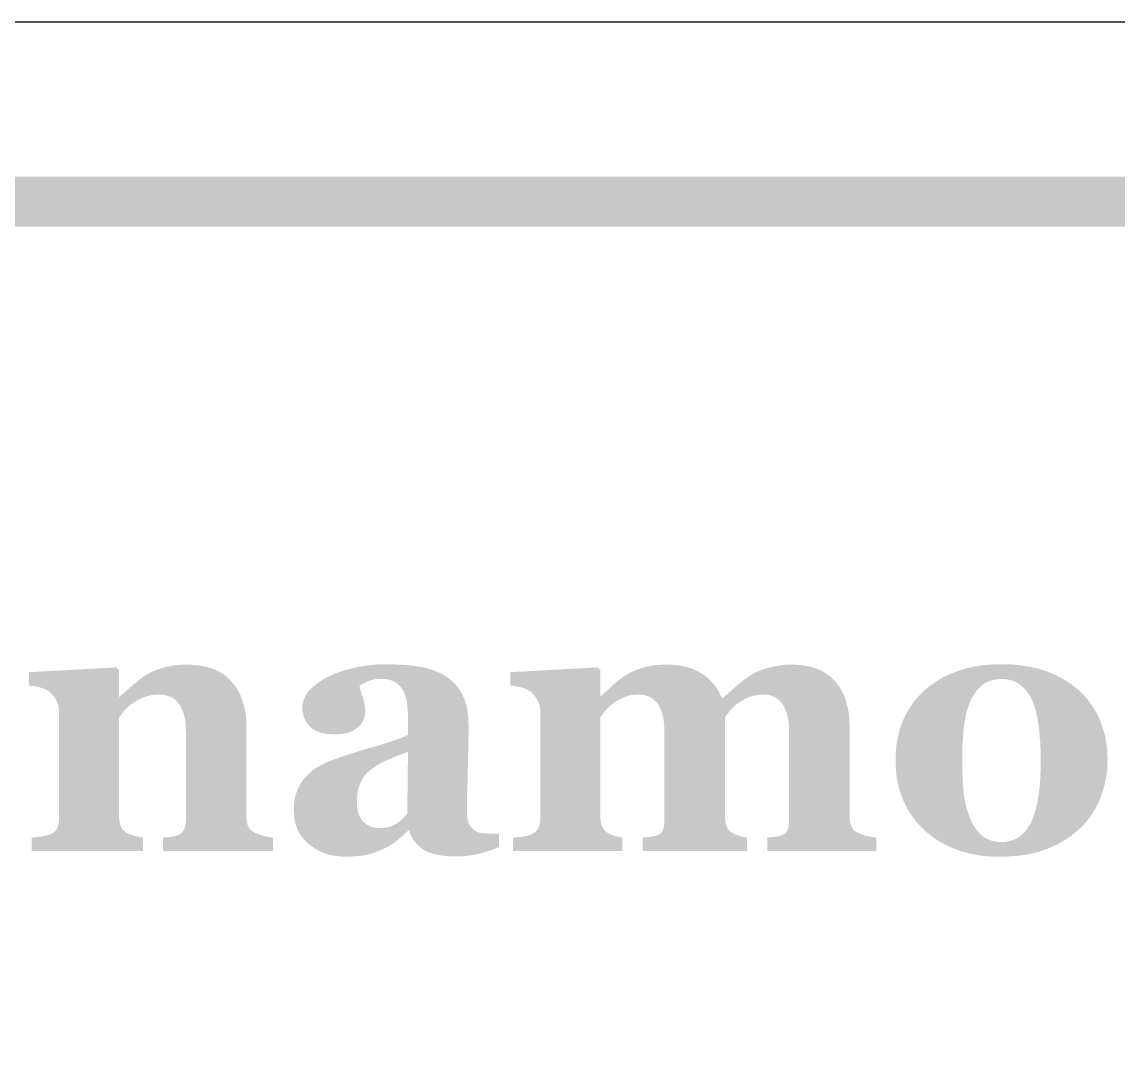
# Model space of a CAD drawing. Header units: millimetres. Extents: x 6 to 294, y 109 to 451.
# Drawn here: x 91.34 to 100.12, y 352.6 to 360.94 of the extents above; entities that cross this region are included whole.
import ezdxf

# ---------------------------------------------------------------- set-up
doc = ezdxf.new("R2010")
doc.units = ezdxf.units.MM
doc.layers.add('CUT', color=1, linetype='Continuous')
doc.layers.add('RASTER', color=7, linetype='Continuous')

msp = doc.modelspace()

# ---------------------------------------------------------------- hatches: boundary and pattern name
at = {"layer": 'RASTER'}
h = msp.add_hatch(color=7, dxfattribs=at)
h.paths.add_polyline_path([(75.2, 357.501), (75.234, 358.016), (75.338, 358.463), (75.509, 358.841), (75.75, 359.151), (76.059, 359.391), (76.438, 359.563), (76.884, 359.666), (77.4, 359.701), (134.6, 359.701), (135.116, 359.666), (135.563, 359.563), (135.941, 359.391), (136.25, 359.151), (136.491, 358.841), (136.663, 358.463), (136.766, 358.016), (136.8, 357.501), (136.8, 344.301), (136.766, 343.785), (136.663, 343.338), (136.491, 342.96), (136.25, 342.651), (135.941, 342.41), (135.563, 342.238), (135.116, 342.135), (134.6, 342.101), (77.4, 342.101), (76.884, 342.135), (76.438, 342.238), (76.059, 342.41), (75.75, 342.651), (75.509, 342.96), (75.338, 343.338), (75.234, 343.785), (75.2, 344.301)])
h.paths.add_polyline_path([(75.6, 357.501), (75.6, 344.301), (75.628, 343.879), (75.712, 343.513), (75.853, 343.204), (76.05, 342.951), (76.303, 342.754), (76.613, 342.613), (76.978, 342.529), (77.4, 342.501), (134.6, 342.501), (135.022, 342.529), (135.388, 342.613), (135.697, 342.754), (135.95, 342.951), (136.147, 343.204), (136.288, 343.513), (136.372, 343.879), (136.4, 344.301), (136.4, 357.501), (136.372, 357.923), (136.288, 358.288), (136.147, 358.598), (135.95, 358.851), (135.697, 359.048), (135.388, 359.188), (135.022, 359.273), (134.6, 359.301), (77.4, 359.301), (76.978, 359.273), (76.613, 359.188), (76.303, 359.048), (76.05, 358.851), (75.853, 358.598), (75.712, 358.288), (75.628, 357.923), (75.6, 357.501)], flags=0)
for points in [[(93.35, 354.301), (92.468, 354.301), (92.468, 354.408), (92.475, 354.408), (92.482, 354.409), (92.49, 354.41), (92.499, 354.411), (92.507, 354.412), (92.516, 354.413), (92.525, 354.414), (92.535, 354.415), (92.545, 354.416), (92.554, 354.418), (92.562, 354.419), (92.57, 354.421), (92.577, 354.423), (92.584, 354.425), (92.59, 354.427), (92.595, 354.43), (92.603, 354.434), (92.609, 354.439), (92.616, 354.444), (92.622, 354.449), (92.627, 354.456), (92.631, 354.462), (92.636, 354.469), (92.639, 354.477), (92.642, 354.485), (92.645, 354.494), (92.647, 354.504), (92.649, 354.515), (92.65, 354.526), (92.652, 354.539), (92.652, 354.553), (92.652, 354.567), (92.652, 355.253), (92.651, 355.289), (92.649, 355.323), (92.645, 355.355), (92.639, 355.384), (92.631, 355.411), (92.621, 355.435), (92.61, 355.458), (92.597, 355.478), (92.583, 355.495), (92.567, 355.511), (92.549, 355.524), (92.529, 355.534), (92.508, 355.543), (92.486, 355.549), (92.461, 355.552), (92.436, 355.553), (92.421, 355.553), (92.407, 355.552), (92.393, 355.551), (92.379, 355.549), (92.365, 355.546), (92.352, 355.543), (92.339, 355.54), (92.326, 355.536), (92.314, 355.531), (92.301, 355.526), (92.289, 355.52), (92.276, 355.514), (92.264, 355.507), (92.252, 355.5), (92.24, 355.493), (92.228, 355.484), (92.217, 355.477), (92.207, 355.47), (92.198, 355.462), (92.189, 355.455), (92.181, 355.447), (92.173, 355.44), (92.166, 355.432), (92.159, 355.424), (92.153, 355.417), (92.147, 355.409), (92.141, 355.402), (92.136, 355.395), (92.131, 355.389), (92.126, 355.382), (92.121, 355.376), (92.116, 355.37), (92.116, 354.584), (92.116, 354.571), (92.117, 354.559), (92.118, 354.547), (92.12, 354.536), (92.122, 354.526), (92.124, 354.516), (92.127, 354.507), (92.131, 354.498), (92.135, 354.489), (92.139, 354.482), (92.145, 354.474), (92.15, 354.468), (92.157, 354.461), (92.164, 354.456), (92.171, 354.45), (92.179, 354.446), (92.185, 354.443), (92.192, 354.439), (92.198, 354.436), (92.206, 354.433), (92.213, 354.43), (92.221, 354.428), (92.229, 354.425), (92.238, 354.422), (92.247, 354.42), (92.255, 354.418), (92.264, 354.416), (92.273, 354.414), (92.281, 354.412), (92.29, 354.41), (92.298, 354.409), (92.307, 354.408), (92.307, 354.301), (91.416, 354.301), (91.416, 354.408), (91.425, 354.408), (91.434, 354.409), (91.444, 354.41), (91.453, 354.411), (91.462, 354.412), (91.471, 354.413), (91.481, 354.415), (91.49, 354.416), (91.499, 354.417), (91.508, 354.419), (91.516, 354.42), (91.525, 354.422), (91.532, 354.424), (91.54, 354.426), (91.547, 354.428), (91.554, 354.43), (91.565, 354.434), (91.575, 354.439), (91.585, 354.444), (91.593, 354.45), (91.601, 354.457), (91.608, 354.464), (91.613, 354.471), (91.618, 354.48), (91.622, 354.488), (91.626, 354.498), (91.629, 354.508), (91.631, 354.518), (91.633, 354.53), (91.635, 354.542), (91.635, 354.554), (91.636, 354.567), (91.636, 355.42), (91.635, 355.431), (91.634, 355.443), (91.632, 355.454), (91.63, 355.465), (91.627, 355.476), (91.623, 355.487), (91.618, 355.498), (91.612, 355.509), (91.606, 355.52), (91.6, 355.53), (91.593, 355.54), (91.585, 355.549), (91.577, 355.558), (91.569, 355.566), (91.56, 355.574), (91.551, 355.581), (91.544, 355.585), (91.537, 355.589), (91.529, 355.593), (91.521, 355.597), (91.512, 355.601), (91.503, 355.604), (91.494, 355.607), (91.484, 355.61), (91.474, 355.613), (91.463, 355.616), (91.453, 355.618), (91.442, 355.62), (91.431, 355.622), (91.419, 355.624), (91.407, 355.625), (91.396, 355.626), (91.396, 355.733), (92.094, 355.771), (92.116, 355.75), (92.116, 355.537), (92.122, 355.537), (92.133, 355.547), (92.144, 355.556), (92.155, 355.567), (92.167, 355.577), (92.18, 355.589), (92.193, 355.6), (92.207, 355.612), (92.222, 355.625), (92.236, 355.638), (92.25, 355.649), (92.264, 355.661), (92.278, 355.672), (92.291, 355.682), (92.305, 355.691), (92.317, 355.7), (92.33, 355.709), (92.344, 355.717), (92.359, 355.725), (92.375, 355.733), (92.393, 355.741), (92.411, 355.748), (92.43, 355.755), (92.451, 355.762), (92.472, 355.769), (92.494, 355.774), (92.517, 355.779), (92.54, 355.784), (92.563, 355.787), (92.587, 355.79), (92.611, 355.792), (92.635, 355.793), (92.66, 355.793), (92.717, 355.791), (92.772, 355.785), (92.822, 355.774), (92.869, 355.76), (92.911, 355.741), (92.951, 355.717), (92.986, 355.69), (93.018, 355.658), (93.046, 355.623), (93.07, 355.585), (93.091, 355.544), (93.107, 355.5), (93.12, 355.454), (93.13, 355.405), (93.135, 355.353), (93.137, 355.298), (93.137, 354.581), (93.137, 354.567), (93.138, 354.555), (93.139, 354.543), (93.141, 354.532), (93.144, 354.521), (93.146, 354.512), (93.15, 354.503), (93.153, 354.494), (93.158, 354.486), (93.163, 354.479), (93.169, 354.472), (93.176, 354.465), (93.184, 354.459), (93.193, 354.453), (93.203, 354.448), (93.213, 354.443), (93.219, 354.44), (93.226, 354.438), (93.233, 354.435), (93.24, 354.433), (93.247, 354.43), (93.255, 354.428), (93.263, 354.425), (93.271, 354.422), (93.28, 354.42), (93.289, 354.418), (93.298, 354.416), (93.308, 354.414), (93.318, 354.412), (93.328, 354.41), (93.339, 354.409), (93.35, 354.408)], [(98.184, 354.301), (97.311, 354.301), (97.311, 354.408), (97.319, 354.409), (97.327, 354.41), (97.335, 354.411), (97.344, 354.412), (97.352, 354.413), (97.361, 354.413), (97.369, 354.414), (97.378, 354.415), (97.387, 354.416), (97.395, 354.417), (97.403, 354.418), (97.41, 354.42), (97.417, 354.422), (97.424, 354.424), (97.43, 354.427), (97.437, 354.43), (97.444, 354.434), (97.451, 354.438), (97.457, 354.443), (97.463, 354.449), (97.468, 354.456), (97.472, 354.463), (97.475, 354.47), (97.478, 354.479), (97.48, 354.488), (97.481, 354.497), (97.483, 354.507), (97.484, 354.518), (97.485, 354.53), (97.486, 354.542), (97.486, 354.554), (97.486, 354.567), (97.486, 355.251), (97.485, 355.288), (97.483, 355.322), (97.479, 355.354), (97.473, 355.383), (97.465, 355.411), (97.456, 355.435), (97.445, 355.458), (97.433, 355.478), (97.419, 355.495), (97.403, 355.511), (97.386, 355.524), (97.368, 355.534), (97.348, 355.543), (97.327, 355.549), (97.304, 355.552), (97.28, 355.553), (97.264, 355.553), (97.249, 355.552), (97.235, 355.55), (97.22, 355.548), (97.206, 355.546), (97.193, 355.542), (97.18, 355.538), (97.168, 355.533), (97.156, 355.528), (97.144, 355.523), (97.132, 355.517), (97.121, 355.511), (97.11, 355.505), (97.099, 355.498), (97.088, 355.492), (97.078, 355.484), (97.067, 355.477), (97.058, 355.469), (97.048, 355.461), (97.04, 355.454), (97.032, 355.446), (97.025, 355.438), (97.018, 355.431), (97.012, 355.423), (97.006, 355.415), (97, 355.408), (96.995, 355.401), (96.99, 355.394), (96.985, 355.388), (96.981, 355.382), (96.976, 355.376), (96.972, 355.37), (96.972, 354.584), (96.972, 354.571), (96.973, 354.558), (96.974, 354.547), (96.975, 354.536), (96.977, 354.525), (96.979, 354.516), (96.982, 354.506), (96.985, 354.498), (96.988, 354.49), (96.992, 354.482), (96.997, 354.475), (97.002, 354.468), (97.008, 354.462), (97.015, 354.456), (97.023, 354.451), (97.031, 354.446), (97.037, 354.443), (97.043, 354.439), (97.049, 354.436), (97.056, 354.433), (97.063, 354.43), (97.07, 354.428), (97.077, 354.425), (97.084, 354.422), (97.092, 354.42), (97.099, 354.418), (97.107, 354.416), (97.115, 354.414), (97.123, 354.412), (97.131, 354.41), (97.14, 354.409), (97.148, 354.408), (97.148, 354.301), (96.312, 354.301), (96.312, 354.408), (96.319, 354.408), (96.326, 354.409), (96.334, 354.41), (96.342, 354.411), (96.351, 354.412), (96.36, 354.413), (96.369, 354.414), (96.379, 354.415), (96.388, 354.416), (96.397, 354.418), (96.406, 354.419), (96.413, 354.421), (96.42, 354.423), (96.427, 354.425), (96.432, 354.427), (96.438, 354.43), (96.445, 354.434), (96.452, 354.439), (96.458, 354.444), (96.463, 354.449), (96.468, 354.456), (96.472, 354.462), (96.475, 354.469), (96.478, 354.477), (96.48, 354.485), (96.482, 354.494), (96.484, 354.504), (96.485, 354.515), (96.486, 354.526), (96.487, 354.539), (96.487, 354.553), (96.487, 354.567), (96.487, 355.251), (96.486, 355.288), (96.484, 355.322), (96.48, 355.354), (96.474, 355.383), (96.466, 355.411), (96.457, 355.435), (96.446, 355.458), (96.434, 355.478), (96.42, 355.495), (96.404, 355.511), (96.387, 355.524), (96.369, 355.534), (96.349, 355.543), (96.328, 355.549), (96.305, 355.552), (96.281, 355.553), (96.265, 355.553), (96.25, 355.552), (96.235, 355.55), (96.221, 355.548), (96.207, 355.546), (96.194, 355.542), (96.181, 355.538), (96.169, 355.533), (96.157, 355.528), (96.145, 355.523), (96.133, 355.517), (96.122, 355.511), (96.111, 355.505), (96.1, 355.498), (96.089, 355.492), (96.079, 355.484), (96.068, 355.477), (96.059, 355.469), (96.049, 355.461), (96.041, 355.454), (96.033, 355.446), (96.026, 355.438), (96.019, 355.431), (96.013, 355.423), (96.007, 355.415), (96.001, 355.408), (95.996, 355.401), (95.991, 355.394), (95.986, 355.388), (95.982, 355.382), (95.977, 355.376), (95.973, 355.37), (95.973, 354.584), (95.973, 354.571), (95.974, 354.559), (95.975, 354.548), (95.976, 354.537), (95.978, 354.526), (95.981, 354.516), (95.983, 354.507), (95.986, 354.499), (95.99, 354.49), (95.994, 354.483), (95.999, 354.475), (96.005, 354.469), (96.011, 354.462), (96.018, 354.456), (96.025, 354.451), (96.033, 354.446), (96.039, 354.443), (96.045, 354.439), (96.052, 354.436), (96.058, 354.433), (96.065, 354.43), (96.072, 354.428), (96.079, 354.425), (96.087, 354.422), (96.094, 354.42), (96.102, 354.418), (96.11, 354.416), (96.118, 354.414), (96.126, 354.412), (96.134, 354.41), (96.142, 354.409), (96.15, 354.408), (96.15, 354.301), (95.273, 354.301), (95.273, 354.408), (95.282, 354.408), (95.292, 354.409), (95.301, 354.41), (95.311, 354.411), (95.32, 354.412), (95.329, 354.413), (95.338, 354.414), (95.348, 354.415), (95.357, 354.416), (95.365, 354.418), (95.374, 354.419), (95.382, 354.421), (95.389, 354.423), (95.397, 354.425), (95.404, 354.427), (95.411, 354.43), (95.422, 354.434), (95.432, 354.439), (95.442, 354.445), (95.45, 354.451), (95.458, 354.458), (95.464, 354.465), (95.47, 354.472), (95.475, 354.48), (95.479, 354.489), (95.483, 354.498), (95.486, 354.508), (95.488, 354.519), (95.49, 354.53), (95.492, 354.542), (95.492, 354.554), (95.493, 354.567), (95.493, 355.42), (95.492, 355.432), (95.491, 355.443), (95.489, 355.455), (95.486, 355.466), (95.483, 355.478), (95.479, 355.489), (95.474, 355.5), (95.468, 355.511), (95.461, 355.522), (95.455, 355.533), (95.448, 355.542), (95.44, 355.551), (95.433, 355.56), (95.425, 355.567), (95.416, 355.575), (95.408, 355.581), (95.401, 355.585), (95.394, 355.589), (95.386, 355.593), (95.378, 355.597), (95.369, 355.601), (95.36, 355.604), (95.351, 355.607), (95.341, 355.61), (95.331, 355.613), (95.32, 355.616), (95.31, 355.618), (95.299, 355.62), (95.288, 355.622), (95.276, 355.624), (95.264, 355.625), (95.252, 355.626), (95.252, 355.733), (95.951, 355.771), (95.973, 355.75), (95.973, 355.543), (95.979, 355.543), (95.989, 355.552), (96, 355.562), (96.012, 355.572), (96.024, 355.583), (96.036, 355.594), (96.049, 355.606), (96.063, 355.618), (96.076, 355.63), (96.09, 355.642), (96.104, 355.654), (96.118, 355.665), (96.131, 355.676), (96.144, 355.686), (96.157, 355.695), (96.17, 355.703), (96.183, 355.711), (96.197, 355.72), (96.212, 355.728), (96.228, 355.736), (96.245, 355.744), (96.262, 355.751), (96.281, 355.758), (96.301, 355.764), (96.322, 355.77), (96.343, 355.776), (96.365, 355.78), (96.388, 355.784), (96.411, 355.788), (96.434, 355.79), (96.458, 355.792), (96.483, 355.793), (96.508, 355.793), (96.549, 355.792), (96.588, 355.789), (96.625, 355.783), (96.661, 355.775), (96.695, 355.765), (96.727, 355.753), (96.758, 355.738), (96.787, 355.721), (96.814, 355.702), (96.839, 355.682), (96.862, 355.66), (96.883, 355.637), (96.901, 355.612), (96.918, 355.585), (96.933, 355.558), (96.946, 355.528), (96.959, 355.528), (96.97, 355.538), (96.981, 355.549), (96.994, 355.56), (97.006, 355.571), (97.02, 355.583), (97.033, 355.595), (97.048, 355.608), (97.063, 355.621), (97.078, 355.634), (97.093, 355.647), (97.108, 355.658), (97.122, 355.67), (97.136, 355.68), (97.15, 355.69), (97.163, 355.699), (97.176, 355.707), (97.191, 355.716), (97.206, 355.725), (97.223, 355.733), (97.241, 355.741), (97.259, 355.748), (97.279, 355.755), (97.3, 355.762), (97.322, 355.769), (97.344, 355.774), (97.367, 355.779), (97.39, 355.784), (97.413, 355.787), (97.437, 355.79), (97.461, 355.792), (97.486, 355.793), (97.511, 355.793), (97.565, 355.791), (97.615, 355.785), (97.663, 355.775), (97.707, 355.761), (97.748, 355.743), (97.786, 355.72), (97.82, 355.694), (97.852, 355.663), (97.88, 355.629), (97.904, 355.591), (97.925, 355.55), (97.941, 355.505), (97.954, 355.457), (97.964, 355.406), (97.969, 355.351), (97.971, 355.292), (97.971, 354.581), (97.971, 354.567), (97.972, 354.555), (97.973, 354.543), (97.975, 354.532), (97.977, 354.521), (97.98, 354.511), (97.984, 354.502), (97.987, 354.493), (97.992, 354.485), (97.997, 354.478), (98.003, 354.471), (98.01, 354.464), (98.018, 354.458), (98.026, 354.453), (98.036, 354.448), (98.046, 354.443), (98.052, 354.44), (98.058, 354.438), (98.065, 354.435), (98.072, 354.433), (98.079, 354.43), (98.087, 354.428), (98.095, 354.425), (98.104, 354.422), (98.113, 354.42), (98.122, 354.418), (98.131, 354.416), (98.141, 354.414), (98.151, 354.412), (98.162, 354.41), (98.172, 354.409), (98.184, 354.408)]]:
    msp.add_hatch(color=7, dxfattribs=at).paths.add_polyline_path(points)
h = msp.add_hatch(color=7, dxfattribs=at)
h.paths.add_polyline_path([(95.16, 354.332), (95.144, 354.325), (95.126, 354.318), (95.109, 354.311), (95.09, 354.305), (95.07, 354.298), (95.05, 354.292), (95.029, 354.286), (95.008, 354.28), (94.986, 354.275), (94.963, 354.27), (94.94, 354.266), (94.917, 354.263), (94.894, 354.26), (94.87, 354.258), (94.846, 354.257), (94.822, 354.257), (94.778, 354.258), (94.738, 354.26), (94.7, 354.264), (94.665, 354.27), (94.634, 354.278), (94.605, 354.287), (94.579, 354.298), (94.557, 354.31), (94.536, 354.324), (94.518, 354.34), (94.501, 354.357), (94.485, 354.375), (94.472, 354.395), (94.46, 354.416), (94.449, 354.439), (94.441, 354.463), (94.432, 354.463), (94.42, 354.451), (94.407, 354.439), (94.395, 354.428), (94.383, 354.417), (94.371, 354.407), (94.359, 354.397), (94.348, 354.387), (94.336, 354.378), (94.325, 354.37), (94.313, 354.361), (94.301, 354.354), (94.288, 354.346), (94.276, 354.338), (94.263, 354.331), (94.25, 354.325), (94.237, 354.318), (94.22, 354.311), (94.203, 354.303), (94.186, 354.297), (94.17, 354.29), (94.153, 354.285), (94.137, 354.28), (94.121, 354.275), (94.105, 354.271), (94.088, 354.267), (94.07, 354.264), (94.05, 354.261), (94.028, 354.259), (94.005, 354.258), (93.981, 354.256), (93.955, 354.256), (93.927, 354.255), (93.885, 354.257), (93.845, 354.262), (93.806, 354.269), (93.769, 354.28), (93.734, 354.295), (93.7, 354.312), (93.668, 354.332), (93.637, 354.356), (93.609, 354.382), (93.584, 354.41), (93.564, 354.44), (93.547, 354.472), (93.533, 354.507), (93.524, 354.543), (93.518, 354.581), (93.517, 354.622), (93.517, 354.645), (93.518, 354.667), (93.52, 354.689), (93.523, 354.71), (93.527, 354.729), (93.531, 354.748), (93.537, 354.766), (93.543, 354.783), (93.55, 354.8), (93.558, 354.816), (93.566, 354.831), (93.575, 354.846), (93.585, 354.861), (93.595, 354.875), (93.606, 354.888), (93.618, 354.901), (93.629, 354.913), (93.641, 354.924), (93.653, 354.934), (93.665, 354.944), (93.678, 354.954), (93.691, 354.963), (93.705, 354.971), (93.719, 354.979), (93.734, 354.987), (93.749, 354.994), (93.764, 355.001), (93.78, 355.009), (93.796, 355.016), (93.812, 355.023), (93.829, 355.029), (93.846, 355.036), (93.88, 355.048), (93.915, 355.061), (93.952, 355.073), (93.991, 355.085), (94.032, 355.098), (94.074, 355.111), (94.117, 355.124), (94.163, 355.136), (94.207, 355.149), (94.249, 355.162), (94.287, 355.174), (94.322, 355.186), (94.354, 355.197), (94.383, 355.208), (94.409, 355.219), (94.432, 355.23), (94.432, 355.37), (94.432, 355.38), (94.432, 355.39), (94.431, 355.401), (94.431, 355.413), (94.43, 355.425), (94.429, 355.438), (94.428, 355.452), (94.426, 355.467), (94.425, 355.482), (94.423, 355.496), (94.42, 355.509), (94.417, 355.522), (94.414, 355.534), (94.41, 355.546), (94.406, 355.557), (94.401, 355.568), (94.396, 355.579), (94.39, 355.59), (94.383, 355.601), (94.375, 355.611), (94.367, 355.621), (94.357, 355.63), (94.348, 355.639), (94.337, 355.647), (94.325, 355.655), (94.313, 355.661), (94.3, 355.667), (94.286, 355.671), (94.271, 355.675), (94.255, 355.677), (94.239, 355.679), (94.221, 355.679), (94.205, 355.679), (94.19, 355.678), (94.176, 355.677), (94.162, 355.675), (94.149, 355.672), (94.136, 355.669), (94.125, 355.665), (94.114, 355.661), (94.103, 355.656), (94.093, 355.652), (94.083, 355.647), (94.075, 355.642), (94.066, 355.638), (94.058, 355.633), (94.051, 355.628), (94.044, 355.624), (94.045, 355.616), (94.047, 355.607), (94.05, 355.597), (94.052, 355.587), (94.056, 355.575), (94.06, 355.562), (94.064, 355.549), (94.069, 355.534), (94.074, 355.519), (94.078, 355.504), (94.081, 355.49), (94.084, 355.475), (94.086, 355.461), (94.088, 355.447), (94.089, 355.432), (94.089, 355.418), (94.089, 355.412), (94.089, 355.405), (94.088, 355.398), (94.086, 355.39), (94.084, 355.382), (94.082, 355.374), (94.079, 355.365), (94.076, 355.356), (94.073, 355.347), (94.069, 355.338), (94.065, 355.33), (94.06, 355.323), (94.055, 355.316), (94.05, 355.309), (94.044, 355.303), (94.038, 355.297), (94.03, 355.29), (94.021, 355.283), (94.012, 355.277), (94.002, 355.271), (93.993, 355.265), (93.983, 355.26), (93.973, 355.256), (93.963, 355.251), (93.952, 355.248), (93.939, 355.244), (93.925, 355.242), (93.91, 355.239), (93.893, 355.238), (93.875, 355.236), (93.855, 355.236), (93.834, 355.235), (93.805, 355.236), (93.777, 355.239), (93.751, 355.244), (93.726, 355.25), (93.704, 355.259), (93.684, 355.269), (93.665, 355.281), (93.648, 355.295), (93.634, 355.31), (93.621, 355.327), (93.61, 355.344), (93.601, 355.363), (93.594, 355.383), (93.589, 355.404), (93.586, 355.426), (93.585, 355.449), (93.586, 355.469), (93.59, 355.489), (93.595, 355.508), (93.602, 355.527), (93.611, 355.545), (93.622, 355.563), (93.635, 355.58), (93.651, 355.596), (93.667, 355.612), (93.685, 355.628), (93.704, 355.642), (93.723, 355.656), (93.743, 355.669), (93.764, 355.681), (93.787, 355.693), (93.81, 355.704), (93.833, 355.715), (93.857, 355.725), (93.883, 355.734), (93.909, 355.743), (93.936, 355.751), (93.964, 355.759), (93.992, 355.766), (94.022, 355.772), (94.052, 355.778), (94.081, 355.783), (94.11, 355.787), (94.138, 355.79), (94.165, 355.793), (94.192, 355.795), (94.219, 355.796), (94.245, 355.796), (94.28, 355.796), (94.314, 355.795), (94.348, 355.794), (94.381, 355.792), (94.413, 355.79), (94.445, 355.787), (94.475, 355.784), (94.505, 355.78), (94.535, 355.775), (94.563, 355.769), (94.591, 355.762), (94.618, 355.754), (94.645, 355.744), (94.67, 355.734), (94.695, 355.723), (94.719, 355.71), (94.741, 355.696), (94.762, 355.681), (94.782, 355.665), (94.801, 355.647), (94.818, 355.628), (94.834, 355.607), (94.85, 355.585), (94.864, 355.561), (94.876, 355.536), (94.887, 355.509), (94.896, 355.48), (94.904, 355.449), (94.909, 355.416), (94.914, 355.382), (94.916, 355.345), (94.917, 355.307), (94.917, 355.265), (94.917, 355.221), (94.916, 355.174), (94.915, 355.126), (94.914, 355.076), (94.913, 355.024), (94.912, 354.97), (94.91, 354.915), (94.909, 354.86), (94.908, 354.811), (94.906, 354.766), (94.905, 354.726), (94.905, 354.691), (94.904, 354.661), (94.904, 354.636), (94.904, 354.616), (94.904, 354.6), (94.905, 354.585), (94.907, 354.57), (94.909, 354.557), (94.912, 354.544), (94.915, 354.533), (94.919, 354.522), (94.924, 354.512), (94.929, 354.503), (94.935, 354.494), (94.941, 354.486), (94.949, 354.478), (94.957, 354.472), (94.965, 354.465), (94.974, 354.46), (94.984, 354.455), (94.991, 354.452), (94.999, 354.449), (95.007, 354.447), (95.016, 354.445), (95.027, 354.444), (95.038, 354.442), (95.05, 354.441), (95.063, 354.441), (95.076, 354.44), (95.089, 354.44), (95.102, 354.439), (95.114, 354.439), (95.126, 354.439), (95.138, 354.439), (95.149, 354.439), (95.16, 354.438)])
h.paths.add_polyline_path([(94.432, 355.095), (94.412, 355.088), (94.391, 355.08), (94.371, 355.073), (94.35, 355.065), (94.33, 355.057), (94.31, 355.048), (94.29, 355.04), (94.27, 355.031), (94.25, 355.022), (94.231, 355.013), (94.213, 355.004), (94.196, 354.994), (94.18, 354.985), (94.165, 354.975), (94.151, 354.965), (94.138, 354.956), (94.125, 354.945), (94.112, 354.934), (94.1, 354.922), (94.089, 354.909), (94.079, 354.895), (94.07, 354.881), (94.061, 354.866), (94.053, 354.851), (94.046, 354.835), (94.039, 354.818), (94.034, 354.8), (94.03, 354.781), (94.026, 354.762), (94.024, 354.742), (94.022, 354.722), (94.022, 354.701), (94.023, 354.673), (94.025, 354.648), (94.029, 354.624), (94.035, 354.602), (94.042, 354.582), (94.051, 354.565), (94.062, 354.549), (94.074, 354.535), (94.087, 354.523), (94.101, 354.513), (94.116, 354.504), (94.132, 354.497), (94.148, 354.491), (94.166, 354.487), (94.183, 354.485), (94.202, 354.484), (94.222, 354.484), (94.241, 354.486), (94.259, 354.489), (94.276, 354.492), (94.292, 354.497), (94.307, 354.502), (94.321, 354.509), (94.335, 354.517), (94.348, 354.525), (94.36, 354.534), (94.372, 354.544), (94.384, 354.554), (94.395, 354.564), (94.406, 354.575), (94.416, 354.586), (94.426, 354.598)], flags=0)
h = msp.add_hatch(color=7, dxfattribs=at)
h.paths.add_polyline_path([(99.815, 355.581), (99.842, 355.555), (99.866, 355.528), (99.89, 355.5), (99.911, 355.47), (99.931, 355.439), (99.949, 355.407), (99.966, 355.374), (99.981, 355.339), (99.994, 355.304), (100.006, 355.268), (100.016, 355.231), (100.024, 355.193), (100.03, 355.154), (100.035, 355.115), (100.037, 355.075), (100.038, 355.035), (100.037, 354.994), (100.035, 354.955), (100.03, 354.915), (100.024, 354.877), (100.016, 354.839), (100.006, 354.801), (99.995, 354.764), (99.982, 354.728), (99.967, 354.692), (99.95, 354.658), (99.932, 354.625), (99.912, 354.594), (99.891, 354.564), (99.868, 354.535), (99.843, 354.507), (99.817, 354.481), (99.787, 354.454), (99.756, 354.429), (99.724, 354.406), (99.69, 354.384), (99.655, 354.364), (99.618, 354.345), (99.58, 354.328), (99.541, 354.313), (99.5, 354.299), (99.458, 354.287), (99.414, 354.277), (99.369, 354.269), (99.322, 354.262), (99.274, 354.258), (99.225, 354.255), (99.174, 354.254), (99.13, 354.255), (99.086, 354.257), (99.044, 354.261), (99.002, 354.267), (98.962, 354.274), (98.922, 354.283), (98.883, 354.293), (98.845, 354.305), (98.808, 354.319), (98.772, 354.334), (98.737, 354.351), (98.703, 354.369), (98.671, 354.389), (98.639, 354.411), (98.609, 354.434), (98.579, 354.459), (98.552, 354.484), (98.526, 354.511), (98.502, 354.539), (98.479, 354.569), (98.458, 354.6), (98.438, 354.632), (98.42, 354.666), (98.403, 354.701), (98.388, 354.738), (98.375, 354.776), (98.364, 354.814), (98.355, 354.854), (98.348, 354.895), (98.343, 354.937), (98.34, 354.98), (98.339, 355.024), (98.34, 355.068), (98.342, 355.11), (98.347, 355.151), (98.353, 355.191), (98.361, 355.229), (98.371, 355.266), (98.382, 355.302), (98.395, 355.337), (98.41, 355.371), (98.427, 355.404), (98.445, 355.436), (98.466, 355.467), (98.488, 355.497), (98.512, 355.526), (98.537, 355.554), (98.564, 355.581), (98.592, 355.606), (98.622, 355.629), (98.653, 355.651), (98.685, 355.672), (98.72, 355.691), (98.755, 355.709), (98.793, 355.725), (98.832, 355.74), (98.872, 355.753), (98.914, 355.765), (98.956, 355.774), (99, 355.782), (99.045, 355.788), (99.091, 355.793), (99.139, 355.796), (99.187, 355.796), (99.238, 355.796), (99.286, 355.793), (99.334, 355.788), (99.38, 355.782), (99.424, 355.774), (99.467, 355.765), (99.508, 355.753), (99.548, 355.74), (99.586, 355.725), (99.623, 355.709), (99.659, 355.691), (99.693, 355.672), (99.726, 355.651), (99.757, 355.629), (99.787, 355.606), (99.815, 355.581)])
h.paths.add_polyline_path([(99.44, 354.566), (99.448, 354.587), (99.455, 354.609), (99.462, 354.632), (99.468, 354.657), (99.474, 354.682), (99.479, 354.709), (99.484, 354.736), (99.488, 354.765), (99.492, 354.795), (99.495, 354.826), (99.497, 354.858), (99.5, 354.892), (99.501, 354.927), (99.502, 354.962), (99.503, 354.999), (99.503, 355.038), (99.503, 355.064), (99.503, 355.091), (99.501, 355.119), (99.5, 355.147), (99.498, 355.177), (99.495, 355.208), (99.492, 355.239), (99.489, 355.272), (99.485, 355.304), (99.481, 355.334), (99.476, 355.363), (99.47, 355.39), (99.465, 355.415), (99.459, 355.438), (99.452, 355.46), (99.445, 355.48), (99.436, 355.502), (99.426, 355.524), (99.415, 355.544), (99.403, 355.562), (99.39, 355.58), (99.377, 355.596), (99.363, 355.611), (99.347, 355.625), (99.331, 355.637), (99.314, 355.648), (99.296, 355.657), (99.277, 355.665), (99.257, 355.67), (99.235, 355.674), (99.213, 355.677), (99.19, 355.678), (99.165, 355.677), (99.141, 355.674), (99.118, 355.67), (99.096, 355.663), (99.076, 355.655), (99.057, 355.646), (99.04, 355.634), (99.024, 355.621), (99.009, 355.606), (98.994, 355.59), (98.981, 355.573), (98.969, 355.555), (98.957, 355.536), (98.946, 355.516), (98.937, 355.495), (98.928, 355.473), (98.92, 355.451), (98.914, 355.429), (98.907, 355.406), (98.902, 355.382), (98.897, 355.357), (98.892, 355.331), (98.888, 355.305), (98.885, 355.277), (98.883, 355.249), (98.88, 355.22), (98.878, 355.192), (98.876, 355.163), (98.875, 355.133), (98.874, 355.104), (98.874, 355.074), (98.874, 355.043), (98.874, 355.004), (98.874, 354.967), (98.875, 354.931), (98.876, 354.898), (98.878, 354.865), (98.879, 354.835), (98.881, 354.806), (98.884, 354.779), (98.887, 354.753), (98.891, 354.727), (98.896, 354.7), (98.901, 354.674), (98.908, 354.648), (98.916, 354.622), (98.924, 354.595), (98.934, 354.569), (98.942, 354.547), (98.952, 354.526), (98.963, 354.506), (98.975, 354.488), (98.987, 354.47), (99.001, 354.454), (99.015, 354.439), (99.03, 354.425), (99.047, 354.413), (99.064, 354.402), (99.082, 354.393), (99.102, 354.386), (99.122, 354.38), (99.144, 354.376), (99.166, 354.373), (99.19, 354.373), (99.212, 354.373), (99.232, 354.376), (99.252, 354.379), (99.272, 354.385), (99.29, 354.392), (99.308, 354.4), (99.325, 354.41), (99.341, 354.422), (99.356, 354.435), (99.371, 354.449), (99.384, 354.465), (99.397, 354.482), (99.409, 354.501), (99.42, 354.521), (99.431, 354.543), (99.44, 354.566)], flags=0)

# ---------------------------------------------------------------- linework, layer by layer
at = {"layer": 'CUT'}
msp.add_lwpolyline([(76.999, 360.941), (135.001, 360.941)], dxfattribs=at)

doc.saveas('drawing.dxf')
